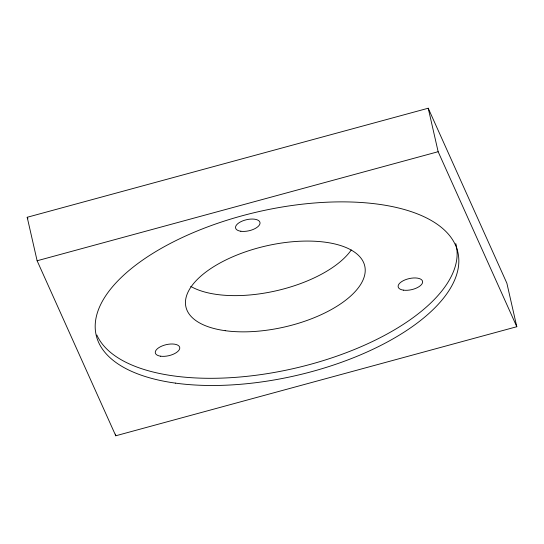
<?xml version="1.0" encoding="UTF-8"?>
<svg xmlns="http://www.w3.org/2000/svg" width="544" height="544" viewBox="0 0 544 544"><rect width="100%" height="100%" fill="white"/><g stroke="black" fill="none" stroke-linecap="round" stroke-linejoin="round"><path stroke-width="0.82" d="M27.2 217.28L428.223 108.222L506.879 283.24L516.8 326.72L115.777 435.778L37.121 260.76L27.2 217.28L27.894 218.824M37.121 260.76L438.144 151.708L516.8 326.72M428.223 108.222L438.144 151.708M115.403 434.139L115.777 435.778M351.268 249.968A91.725 41.562 -12.9 0 1 276.005 290.836A91.725 41.562 -12.9 0 1 190.726 286.368M455.777 243.549A185.538 84.062 -12.9 0 1 304.021 366.03A185.538 84.062 -12.9 0 1 96.852 335.022M225.162 330.684A91.725 41.562 -12.9 0 0 365.004 273.285A91.725 41.562 -12.9 0 0 235.756 255.51A91.725 41.562 -12.9 0 0 225.162 330.684M160.684 356.204A12.505 5.664 -12.9 0 0 179.751 348.378A12.505 5.664 -12.9 0 0 162.126 345.957A12.505 5.664 -12.9 0 0 160.684 356.204M175.528 383.132A185.538 84.062 -12.9 0 0 458.395 267.022A185.538 84.062 -12.9 0 0 196.969 231.078A185.538 84.062 -12.9 0 0 175.528 383.132M403.532 290.163A12.505 5.664 -12.9 0 0 422.606 282.336A12.505 5.664 -12.9 0 0 404.994 279.908A12.505 5.664 -12.9 0 0 403.532 290.163M240.836 231.248A12.505 5.664 -12.9 0 0 259.998 223.502A12.505 5.664 -12.9 0 0 242.502 220.966A12.505 5.664 -12.9 0 0 240.836 231.248"/></g></svg>
